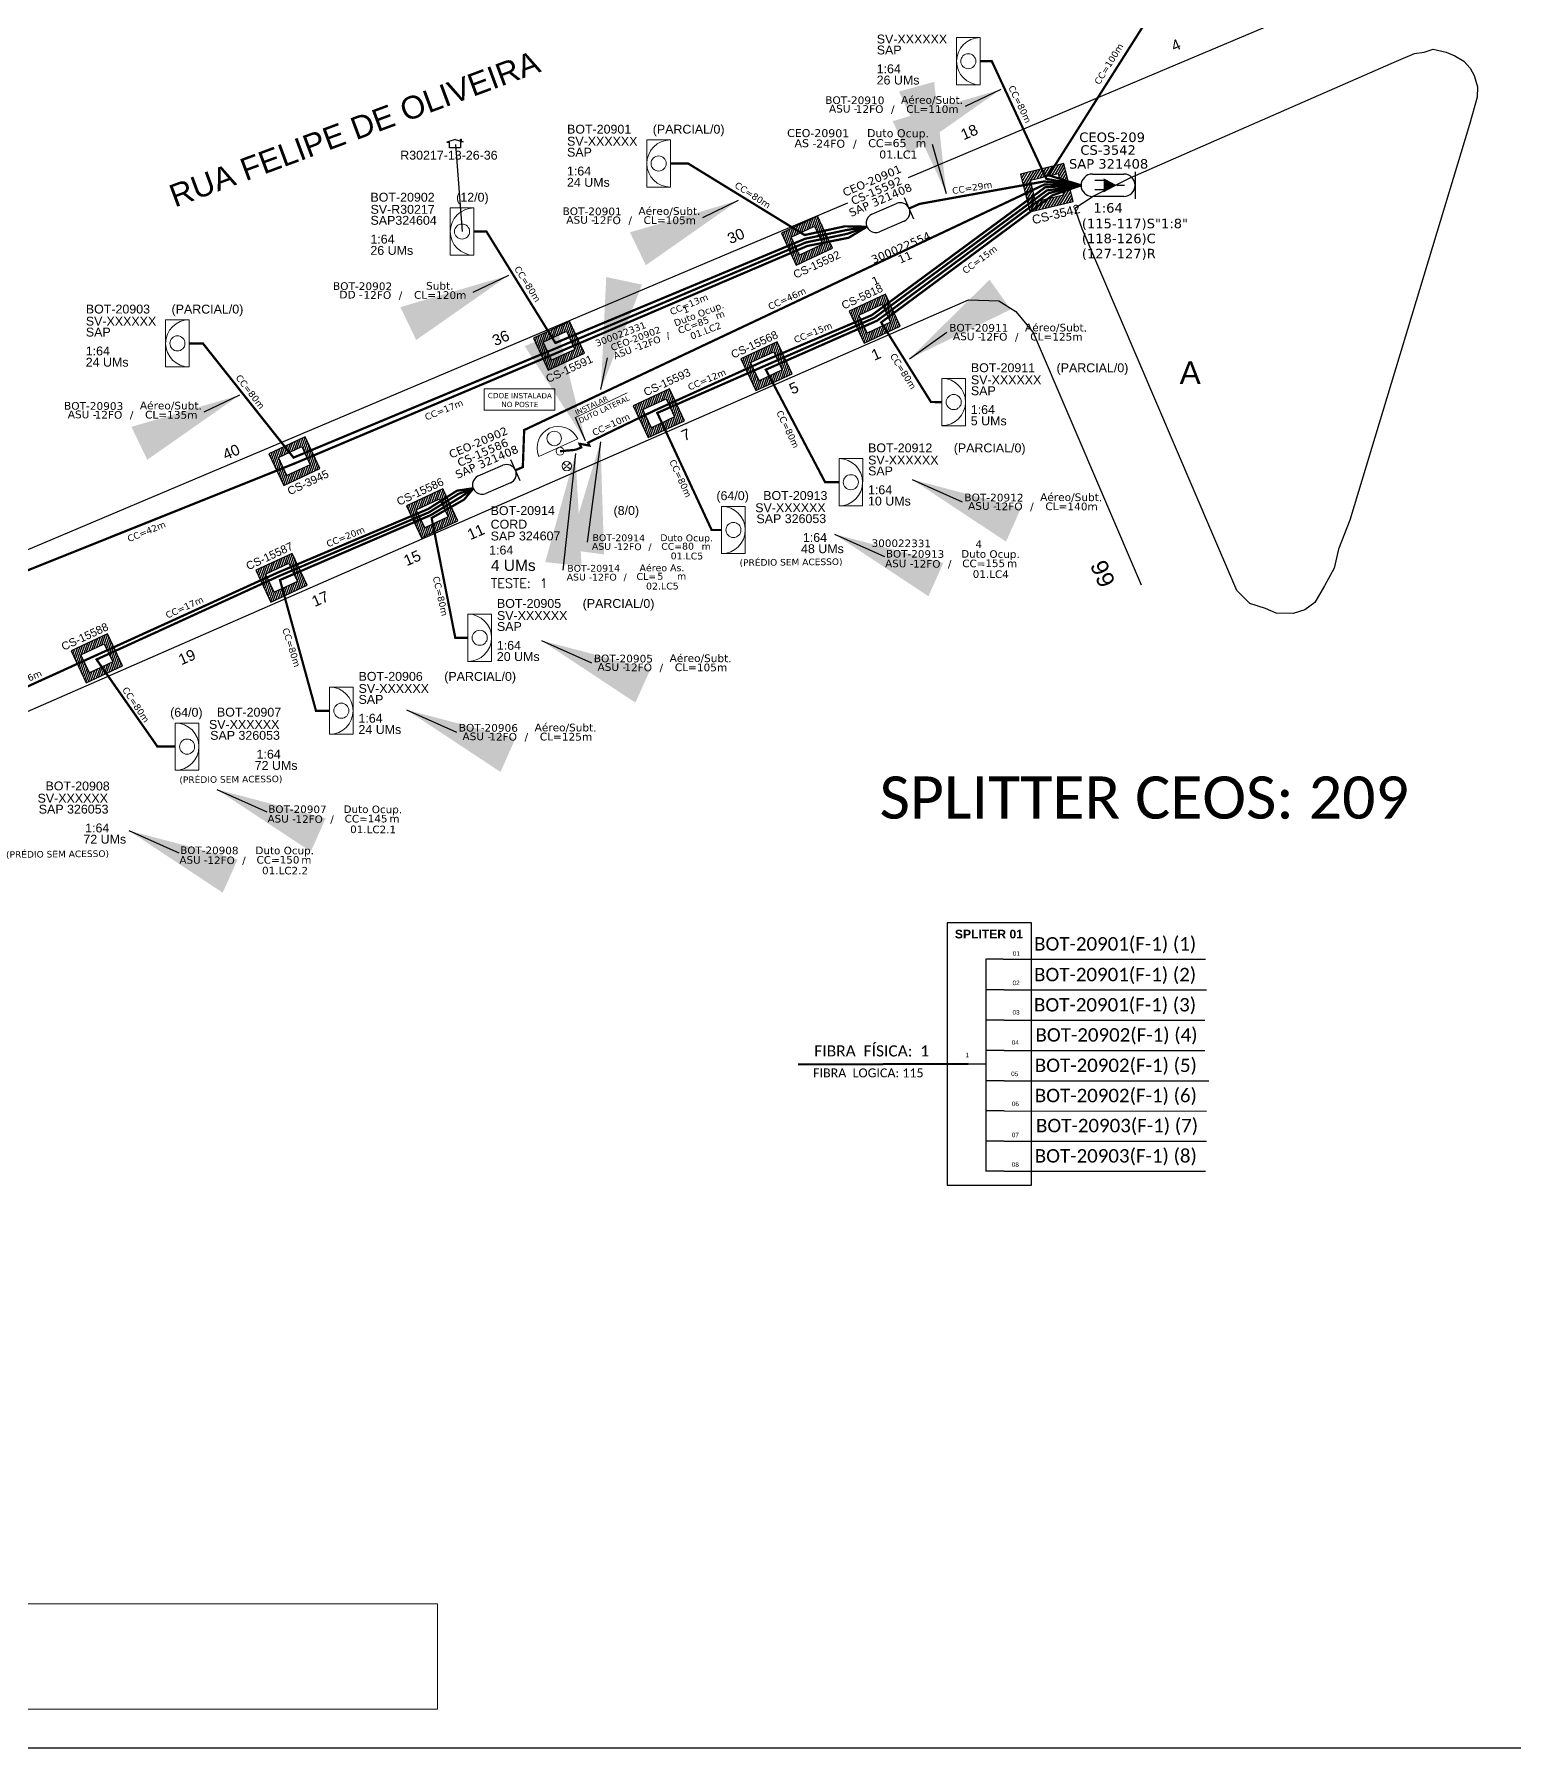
# Model space of a CAD drawing. Header units: inches. Extents: x 12897 to 14660, y 8241 to 8835.
# Drawn here: x 13090.7 to 13423.8, y 8241 to 8626.5 of the extents above; entities that cross this region are included whole.
import ezdxf
from ezdxf.enums import TextEntityAlignment as Align

# ---------------------------------------------------------------- set-up
doc = ezdxf.new("R2010")
doc.units = ezdxf.units.IN
doc.header["$MEASUREMENT"] = 0
doc.linetypes.add('PHANTOM2', pattern=[1.25, 0.625, -0.125, 0.125, -0.125, 0.125, -0.125])
for name, color, linetype in [('10.1-Caixas Subterrâneas', 5, 'Continuous'), ('20.4-CEOS', 1, 'Continuous'), ('20.5-CEO', 1, 'Continuous'), ('CAP a instalar', 1, 'FENCELINE1'), ('label_cabos', 7, 'Continuous'), ('MUB', 252, 'Continuous'), ('Segmento de Logradouro Texto', 12, 'Continuous'), ('Subida Lateral', 5, 'Continuous'), ('surveys', 7, 'Continuous'), ('surveys legendas', 7, 'Continuous'), ('texto', 255, 'Continuous'), ('UNIFILAR', 7, 'Continuous')]:
    doc.layers.add(name, color=color, linetype=linetype)
for name, color, linetype, lineweight in [('10.4-Postes', 1, 'Continuous', 0), ("20.0-LEGENDA DOS CDO'S", 1, 'Continuous', 0), ('20.1-CDO_INTERIOR', 1, 'Continuous', 0), ('20.2-CDO_POSTE', 1, 'Continuous', 5)]:
    doc.layers.add(name, color=color, linetype=linetype, lineweight=lineweight)
doc.layers.add('Comprimeto de lance', color=7, linetype='Continuous', true_color=0xf7f7f7)
doc.layers.add('DROP DE CLIENTE', color=140, linetype='Continuous', plot=False)
doc.styles.add('ARIAL', font='arial.ttf')
doc.styles.add('ROMANS', font='simplex')
doc.styles.add('siredit', font='verdana.ttf')
doc.linetypes.add('FENCELINE1', pattern='A,0.25,-0.1,[133,ltypeshp.shx,S=0.1,R=0,X=-0.1,Y=0],-0.1,1', length=1.45)
doc.dimstyles.new('CC', dxfattribs={"dimtxt": 1, "dimasz": 2, "dimexe": 0.18, "dimexo": 0.0625, "dimgap": 0.09, "dimtad": 0, "dimdec": 0, "dimrnd": 1, "dimzin": 0, "dimdsep": 46, "dimtxsty": 'siredit', "dimblk": 'NONE', "dimcen": 0, "dimse1": 1, "dimse2": 1, "dimsd1": 1, "dimsd2": 1, "dimclrt": 7, "dimadec": 0, "dimazin": 0, "dimtfac": 1, "dimtdec": 0, "dimtofl": 0, "dimtmove": 0, "dimatfit": 3, "dimfxl": 0, "dimtolj": 1, "dimtzin": 0, "dimarcsym": 0})

# ---------------------------------------------------------------- blocks, each defined once
blk = doc.blocks.new('Teste  FTTH')
at = {"color": 0, "lineweight": 0, "style": 'ROMANS'}
for tag, p in [('TESTE', (-2.302, -0.29)), ('QTDE', (0.212, -0.29))]:
    blk.add_attdef(tag, p, '', height=0.48, dxfattribs=at)
for tag, p, flags in [('FID', (-2.227, -1.253), 1), ('FATOR', (-2.227, -2.028), 3), ('ID_ATIVIDADE', (-2.227, -2.716), 3)]:
    blk.add_attdef(tag, p, '', height=0.48, dxfattribs=dict(at, flags=flags))
blk = doc.blocks.new('_None')
blk = doc.blocks.new('*X8')
at = {"color": 0, "linetype": 'Continuous'}
for p, q in [((-1.25, 0.34099), (-0.49099, 1.1)), ((-1.25, 0.517767), (-0.667767, 1.1)), ((-1.25, 0.694544), (-0.844544, 1.1)), ((-1.25, 0.87132), (-1.02132, 1.1)), ((-1.25, 1.048097), (-1.198097, 1.1)), ((-0.789214, 0.625), (-0.314214, 1.1)), ((-0.612437, 0.625), (-0.137437, 1.1)), ((-0.43566, 0.625), (0.03934, 1.1)), ((-0.258883, 0.625), (0.216117, 1.1)), ((-0.082107, 0.625), (0.392893, 1.1)), ((0.09467, 0.625), (0.56967, 1.1)), ((0.271447, 0.625), (0.746447, 1.1)), ((0.448223, 0.625), (0.923223, 1.1)), ((0.625, 0.625), (1.1, 1.1)), ((0.801777, 0.625), (1.25, 1.073223)), ((-1.25, 0.164214), (-0.8035, 0.610714)), ((-1.25, -0.012563), (-0.8035, 0.433937)), ((-1.25, -0.18934), (-0.8035, 0.25716)), ((-1.25, -0.366117), (-0.8035, 0.080383)), ((0.8035, 0.449947), (1.25, 0.896447)), ((0.8035, 0.27317), (1.25, 0.71967)), ((0.8035, 0.096393), (1.25, 0.542893)), ((0.8035, -0.080383), (1.25, 0.366117)), ((0.8035, -0.25716), (1.25, 0.18934)), ((0.8035, -0.433937), (1.25, 0.012563)), ((-1.25, -0.542893), (-0.8035, -0.096393)), ((-1.25, -0.71967), (-0.8035, -0.27317)), ((-1.25, -0.896447), (-0.8035, -0.449947)), ((-1.25, -1.073223), (-0.801777, -0.625)), ((-1.1, -1.1), (-0.625, -0.625)), ((-0.923223, -1.1), (-0.448223, -0.625)), ((-0.746447, -1.1), (-0.271447, -0.625)), ((-0.56967, -1.1), (-0.09467, -0.625)), ((-0.392893, -1.1), (0.082107, -0.625)), ((-0.216117, -1.1), (0.258883, -0.625)), ((-0.03934, -1.1), (0.43566, -0.625)), ((0.137437, -1.1), (0.612437, -0.625)), ((0.314214, -1.1), (0.789214, -0.625)), ((0.49099, -1.1), (1.25, -0.34099)), ((0.667767, -1.1), (1.25, -0.517767)), ((0.8035, -0.610714), (1.25, -0.164214)), ((0.844544, -1.1), (1.25, -0.694544)), ((1.02132, -1.1), (1.25, -0.87132)), ((1.198097, -1.1), (1.25, -1.048097))]:
    blk.add_line(p, q, dxfattribs=at)
blk = doc.blocks.new('SURVEY_SURVEY')
for p, q in [((0, 0.0000127), (-0.0000126, 0.000009)), ((-0.0000126, 0.000009), (-0.0000086, 0.000009)), ((-0.0000086, 0), (-0.0000086, 0.000009)), ((0.0000086, 0), (-0.0000086, 0)), ((0, 0.0000127), (0.0000126, 0.000009)), ((0.0000084, 0.0000132), (0.0000098, 0.0000132)), ((0.0000084, 0.0000103), (0.0000084, 0.0000132)), ((0.0000126, 0.000009), (0.0000086, 0.000009)), ((0.0000086, 0.000009), (0.0000086, 0)), ((0.0000098, 0.0000132), (0.0000098, 0.0000099))]:
    blk.add_line(p, q)
blk = doc.blocks.new('A$C56C00154')
at = {"layer": 'surveys', "color": 0, "xscale": 720000, "yscale": 720000.0000000001, "zscale": 720000, "rotation": 28.95057604371629}
blk.add_blockref('SURVEY_SURVEY', (11.1, 3, -1.2), dxfattribs=at)

msp = doc.modelspace()

# ---------------------------------------------------------------- linework, layer by layer
at = {"color": 0, "lineweight": 0}
for p, q in [((12903.21, 8273.4), (13181.46, 8273.4)), ((13181.46, 8273.4), (13181.46, 8249.7)), ((13181.46, 8249.7), (12903.21, 8249.7))]:
    msp.add_line(p, q, dxfattribs=at)
msp.add_lwpolyline([(12896.65, 8241.02), (13735.22, 8241.02), (13735.22, 8835.02), (12896.65, 8835.02), (12896.65, 8241.02)])
at = {"color": 2, "lineweight": 0}
msp.add_lwpolyline([(13191.96, 8546.74), (13207.86, 8546.74), (13207.86, 8541.93), (13191.96, 8541.93)], close=True, dxfattribs=at)
at = {"color": 7}
msp.add_lwpolyline([(13296.06, 8367.6), (13315.07, 8367.6), (13315.07, 8426.62), (13296.06, 8426.62)], close=True, dxfattribs=at)
at = {"layer": '10.1-Caixas Subterrâneas', "color": 30, "linetype": 'Continuous'}
for p, q in [((13322.33, 8597.45), (13312.62, 8595.08)), ((13324.42, 8588.91), (13322.33, 8597.45)), ((13312.62, 8595.08), (13314.71, 8586.54)), ((13314.81, 8593.66), (13321.05, 8595.19)), ((13314.81, 8593.66), (13314.81, 8593.66)), ((13315.99, 8588.81), (13314.81, 8593.66)), ((13321.05, 8595.19), (13322.23, 8590.33)), ((13322.23, 8590.33), (13315.99, 8588.81)), ((13266.96, 8585.58), (13258.81, 8581.77)), ((13270.31, 8578.41), (13266.96, 8585.58)), ((13314.71, 8586.54), (13324.42, 8588.91)), ((13258.81, 8581.77), (13262.16, 8574.6)), ((13260.99, 8580.9), (13266.23, 8583.35)), ((13266.23, 8583.35), (13268.13, 8579.28)), ((13260.99, 8580.9), (13260.99, 8580.9)), ((13262.89, 8576.83), (13260.99, 8580.9)), ((13262.16, 8574.6), (13270.31, 8578.41)), ((13268.13, 8579.28), (13262.89, 8576.83)), ((13282.19, 8568.01), (13274.04, 8564.2)), ((13285.54, 8560.84), (13282.19, 8568.01)), ((13274.04, 8564.2), (13277.39, 8557.03)), ((13276.22, 8563.33), (13281.46, 8565.78)), ((13276.22, 8563.33), (13276.22, 8563.33)), ((13278.12, 8559.26), (13276.22, 8563.33)), ((13281.46, 8565.78), (13283.36, 8561.71)), ((13211.17, 8561.92), (13203.02, 8558.11)), ((13205.2, 8557.25), (13210.44, 8559.69)), ((13210.44, 8559.69), (13212.34, 8555.62)), ((13214.52, 8554.75), (13211.17, 8561.92)), ((13277.39, 8557.03), (13285.54, 8560.84)), ((13283.36, 8561.71), (13278.12, 8559.26)), ((13203.02, 8558.11), (13206.37, 8550.94)), ((13205.2, 8557.25), (13205.2, 8557.25)), ((13207.11, 8553.17), (13205.2, 8557.25)), ((13206.37, 8550.94), (13214.52, 8554.75)), ((13212.34, 8555.62), (13207.11, 8553.17)), ((13257.84, 8557.32), (13249.69, 8553.51)), ((13251.87, 8552.65), (13257.1, 8555.09)), ((13257.1, 8555.09), (13259.01, 8551.02)), ((13261.19, 8550.15), (13257.84, 8557.32)), ((13249.69, 8553.51), (13253.04, 8546.34)), ((13251.87, 8552.65), (13251.87, 8552.65)), ((13253.77, 8548.57), (13251.87, 8552.65)), ((13259.01, 8551.02), (13253.77, 8548.57)), ((13233.62, 8546.74), (13225.47, 8542.94)), ((13236.97, 8539.57), (13233.62, 8546.74)), ((13253.04, 8546.34), (13261.19, 8550.15)), ((13225.47, 8542.94), (13228.82, 8535.77)), ((13227.65, 8542.07), (13232.89, 8544.52)), ((13232.89, 8544.52), (13234.79, 8540.44)), ((13227.65, 8542.07), (13227.65, 8542.07)), ((13229.55, 8538), (13227.65, 8542.07)), ((13228.82, 8535.77), (13236.97, 8539.57)), ((13234.79, 8540.44), (13229.55, 8538)), ((13151.64, 8535.97), (13143.49, 8532.16)), ((13154.99, 8528.8), (13151.64, 8535.97)), ((13143.49, 8532.16), (13146.84, 8524.99)), ((13145.67, 8531.29), (13150.91, 8533.74)), ((13145.67, 8531.29), (13145.67, 8531.29)), ((13147.58, 8527.22), (13145.67, 8531.29)), ((13150.91, 8533.74), (13152.81, 8529.67)), ((13146.84, 8524.99), (13154.99, 8528.8)), ((13152.81, 8529.67), (13147.58, 8527.22)), ((13182.63, 8524.24), (13174.49, 8520.43)), ((13185.98, 8517.07), (13182.63, 8524.24)), ((13174.49, 8520.43), (13177.84, 8513.26)), ((13176.66, 8519.56), (13181.9, 8522.01)), ((13181.9, 8522.01), (13183.81, 8517.94)), ((13176.66, 8519.56), (13176.66, 8519.56)), ((13178.57, 8515.49), (13176.66, 8519.56)), ((13177.84, 8513.26), (13185.98, 8517.07)), ((13183.81, 8517.94), (13178.57, 8515.49)), ((13148.74, 8509.73), (13140.59, 8505.92)), ((13152.09, 8502.56), (13148.74, 8509.73)), ((13140.59, 8505.92), (13143.94, 8498.75)), ((13142.77, 8505.05), (13148.01, 8507.5)), ((13142.77, 8505.05), (13142.77, 8505.05)), ((13144.67, 8500.98), (13142.77, 8505.05)), ((13148.01, 8507.5), (13149.91, 8503.42)), ((13143.94, 8498.75), (13152.09, 8502.56)), ((13149.91, 8503.42), (13144.67, 8500.98)), ((13107.2, 8491.61), (13099.06, 8487.8)), ((13101.23, 8486.93), (13106.47, 8489.38)), ((13106.47, 8489.38), (13108.38, 8485.31)), ((13110.55, 8484.44), (13107.2, 8491.61)), ((13099.06, 8487.8), (13102.41, 8480.63)), ((13101.23, 8486.93), (13101.23, 8486.93)), ((13103.14, 8482.86), (13101.23, 8486.93)), ((13108.38, 8485.31), (13103.14, 8482.86)), ((13102.41, 8480.63), (13110.55, 8484.44))]:
    msp.add_line(p, q, dxfattribs=at)
at = {"layer": '10.4-Postes', "color": 1, "linetype": 'PHANTOM2'}
for points in [[(13209.69, 8530.02), (13211.33, 8528.68)], [(13211.29, 8530.07), (13209.73, 8528.63)]]:
    msp.add_lwpolyline(points, dxfattribs=at)
at = {"layer": '10.4-Postes', "color": 1}
msp.add_circle((13210.51, 8529.35), 1.06, dxfattribs=at)
at = {"layer": '20.1-CDO_INTERIOR', "color": 0, "lineweight": 18}
for points in [[(13298.2, 8615.13), (13298.19, 8625.76), (13303.5, 8625.76), (13303.51, 8615.14)], [(13228.53, 8592.13), (13228.52, 8602.75), (13233.83, 8602.76), (13233.84, 8592.13)], [(13120.28, 8551.66), (13120.27, 8562.28), (13125.58, 8562.28), (13125.59, 8551.66)], [(13300.22, 8538.46), (13300.23, 8549.09), (13294.91, 8549.09), (13294.91, 8538.46)], [(13277.08, 8520.42), (13277.09, 8531.04), (13271.78, 8531.05), (13271.77, 8520.42)], [(13250.67, 8509.68), (13250.66, 8520.3), (13245.35, 8520.3), (13245.35, 8509.67)], [(13193.6, 8485.42), (13193.6, 8496.05), (13188.29, 8496.05), (13188.29, 8485.43)], [(13162.46, 8469.02), (13162.47, 8479.64), (13157.16, 8479.65), (13157.15, 8469.02)], [(13127.77, 8460.94), (13127.77, 8471.56), (13122.46, 8471.56), (13122.45, 8460.94)]]:
    msp.add_lwpolyline(points, close=True, dxfattribs=at)
at = {"layer": '20.1-CDO_INTERIOR', "color": 1, "lineweight": 18}
msp.add_lwpolyline([(13184.31, 8576.82), (13184.31, 8587.44), (13189.62, 8587.44), (13189.62, 8576.82)], close=True, dxfattribs=at)
at = {"layer": '20.1-CDO_INTERIOR', "color": 0, "lineweight": 18}
for centre in [(13300.85, 8620.45), (13231.18, 8597.44), (13122.93, 8556.97), (13297.57, 8543.77), (13274.43, 8525.73), (13248.01, 8514.99), (13190.94, 8490.74), (13159.81, 8474.33), (13125.11, 8466.25)]:
    msp.add_circle(centre, 1.7, dxfattribs=at)
at = {"layer": '20.1-CDO_INTERIOR', "color": 1, "lineweight": 18}
msp.add_circle((13186.96, 8582.13), 1.7, dxfattribs=at)
at = {"layer": '20.1-CDO_INTERIOR', "color": 0, "lineweight": 18}
for centre, start, end in [((13303.51, 8620.45), 90.0276, 270.0276), ((13233.84, 8597.44), 90.0276, 270.0276), ((13125.59, 8556.97), 90.0276, 270.0276), ((13294.91, 8543.78), 269.9724, 89.9724), ((13271.77, 8525.73), 269.9724, 89.9724), ((13245.35, 8514.99), 270.0276, 90.0276), ((13188.29, 8490.74), 269.9724, 89.9724), ((13157.15, 8474.33), 269.9724, 89.9724), ((13122.46, 8466.25), 269.9724, 89.9724)]:
    msp.add_arc(centre, 5.31, start, end, dxfattribs=at)
at = {"layer": '20.1-CDO_INTERIOR', "color": 1, "lineweight": 18}
msp.add_arc((13189.62, 8582.13), 5.31, 90.0276, 270.0276, dxfattribs=at)
at = {"layer": '20.2-CDO_POSTE', "color": 0}
msp.add_line((13204.27, 8531.56), (13212.99, 8535.47), dxfattribs=at)
for centre, radius in [((13207.7, 8535.59), 1.65), ((13208.99, 8532.71), 0.885)]:
    msp.add_circle(centre, radius, dxfattribs=at)
msp.add_arc((13208.63, 8533.51), 4.78, 24.1869, 204.1869, dxfattribs=at)
at = {"layer": '20.4-CEOS', "color": 0}
for p, q in [((13328.75, 8595.07), (13335.85, 8595.07)), ((13335.85, 8590.01), (13328.75, 8590.01))]:
    msp.add_line(p, q, dxfattribs=at)
for points in [[(13331.46, 8593.64), (13329.3, 8593.64)], [(13338.39, 8595.59), (13338.39, 8589.48)], [(13331.46, 8591.53), (13329.3, 8591.53)], [(13334.26, 8592.54), (13335.97, 8592.54)]]:
    msp.add_lwpolyline(points, dxfattribs=at)
msp.add_lwpolyline([(13334.26, 8592.54, 0, 3.13, 0), (13331.33, 8592.54, 3.13, 3.13, 0)], format="xyseb", dxfattribs=at)
for centre, start, end in [((13328.75, 8592.54), 90, 270), ((13335.85, 8592.54), 270, 90)]:
    msp.add_arc(centre, 2.53, start, end, dxfattribs=at)
at = {"layer": '20.5-CEO', "color": 5}
for p, q in [((13279.16, 8586.05), (13284.7, 8588.45)), ((13286.41, 8584.5), (13280.87, 8582.1))]:
    msp.add_line(p, q, dxfattribs=at)
at = {"layer": '20.5-CEO', "color": 0}
for p, q in [((13190.61, 8527.14), (13196.15, 8529.54)), ((13197.86, 8525.59), (13192.32, 8523.19))]:
    msp.add_line(p, q, dxfattribs=at)
at = {"layer": '20.5-CEO', "color": 5}
msp.add_lwpolyline([(13288.57, 8584.95), (13286.5, 8589.72)], dxfattribs=at)
at = {"layer": '20.5-CEO', "color": 0}
msp.add_lwpolyline([(13200.01, 8526.04), (13197.95, 8530.81)], dxfattribs=at)
at = {"layer": '20.5-CEO', "color": 5}
for centre, start, end in [((13280.01, 8584.08), 113.3994, 293.3994), ((13285.56, 8586.48), 293.3994, 113.3994)]:
    msp.add_arc(centre, 2.15, start, end, dxfattribs=at)
at = {"layer": '20.5-CEO', "color": 0}
for centre, start, end in [((13197.01, 8527.57), 293.3994, 113.3994), ((13191.46, 8525.17), 113.3994, 293.3994)]:
    msp.add_arc(centre, 2.15, start, end, dxfattribs=at)
at = {"layer": 'CAP a instalar', "color": 0, "linetype": 'FENCELINE1', "ltscale": 5, "const_width": 0.508}
for points in [[(13326.22, 8592.54), (13318.92, 8594.79), (13344.6, 8635.32), (13347.28, 8635.32)], [(13326.22, 8592.54), (13318.42, 8593.98), (13306.14, 8620.45), (13303.51, 8620.45)], [(13278.04, 8583.22), (13273.08, 8583.31), (13264.02, 8581.35), (13237.82, 8597.44), (13233.84, 8597.44)], [(13326.22, 8592.54), (13317.96, 8592.71), (13200.94, 8537.48), (13200.63, 8529.14), (13198.98, 8528.42)], [(13287.53, 8587.33), (13289.91, 8588.36), (13317.9, 8593.4), (13326.22, 8592.54)], [(13326.22, 8592.54), (13318.15, 8592.1), (13279.15, 8563.33), (13254.44, 8552.82), (13230.38, 8541.93), (13216.52, 8535.23)], [(13326.22, 8592.43), (13318.53, 8591.39), (13279.72, 8562.73), (13230.88, 8541.33), (13243.11, 8514.99), (13245.35, 8514.99)], [(13326.22, 8592.54), (13319.01, 8590.8), (13280.33, 8562.08), (13255.3, 8551.06), (13268.64, 8525.74), (13271.77, 8525.73)], [(13326.22, 8592.54), (13319.79, 8590.29), (13281.25, 8561.69), (13292.45, 8543.78), (13294.91, 8543.77)], [(13053.69, 8528.94), (13057.35, 8528.94), (13079.51, 8502.01), (13149.55, 8530.06), (13208.77, 8555.04), (13264.63, 8578.89), (13273.95, 8580.74), (13278.04, 8583.22)], [(13278.04, 8583.22), (13273.61, 8581.62), (13264.33, 8579.69), (13208.41, 8556.01), (13149.05, 8531.27), (13128.66, 8556.97), (13125.59, 8556.97)], [(13212.47, 8533.02), (13208.99, 8532.71)], [(13189.44, 8524.36), (13185.84, 8523.83), (13179.33, 8519.71), (13145.31, 8505.32), (13104.16, 8486.58), (13074.04, 8472.86), (13080.29, 8449.65), (13083.9, 8449.65)], [(13189.48, 8524.31), (13186.2, 8523.14), (13179.59, 8519), (13145.52, 8504.51), (13104.74, 8485.85), (13118.45, 8466.25), (13122.46, 8466.25)], [(13189.48, 8524.31), (13186.8, 8522.48), (13179.93, 8518.34), (13146.01, 8503.74), (13154.1, 8474.33), (13157.15, 8474.33)], [(13189.48, 8524.31), (13187.45, 8521.85), (13180.12, 8517.68), (13185.44, 8490.74), (13188.29, 8490.74)]]:
    msp.add_lwpolyline(points, dxfattribs=at)
at = {"layer": 'CAP a instalar', "color": 1, "linetype": 'ByBlock', "ltscale": 5, "const_width": 0.508}
msp.add_lwpolyline([(13278.04, 8583.22), (13273.38, 8582.46), (13264.15, 8580.51), (13207.97, 8557.07), (13192.45, 8582.13), (13189.62, 8582.13)], dxfattribs=at)
at = {"layer": 'CAP a instalar', "color": 2, "lineweight": 0}
msp.add_lwpolyline([(13212.46, 8540.31), (13224.13, 8545.85)], dxfattribs=at)
at = {"layer": 'DROP DE CLIENTE', "color": 4}
msp.add_lwpolyline([(13185.51, 8601.7), (13186.96, 8582.13)], dxfattribs=at)
at = {"layer": 'MUB'}
for points in [[(13287.41, 8594.33), (13391.15, 8638.18)], [(13363.44, 8605.71), (13397.19, 8620.47), (13401.26, 8622.2), (13403.37, 8622.5), (13405.41, 8623.14), (13408.33, 8622.5), (13410.29, 8621.67), (13412.3, 8620.44), (13413.76, 8618.89), (13414.62, 8617.21), (13415.38, 8614.67), (13415.33, 8612.4), (13413.6, 8606.19), (13386.65, 8517.21), (13384.15, 8510.67), (13383.14, 8506.42)], [(13355.83, 8514.01), (13326.43, 8582.72), (13324.8, 8587.36), (13328.9, 8590.08), (13337.27, 8594.23), (13363.44, 8605.71)], [(13052.51, 8410.4), (13021.31, 8481.86), (13273.78, 8588.57)], [(13078.69, 8420.86), (13061.61, 8459.34), (13063.22, 8462.22), (13066.32, 8464.18), (13300.89, 8566.78), (13307.68, 8566.57), (13311.55, 8564.12), (13315.47, 8559.45), (13339.74, 8502.63)], [(13383.14, 8506.42), (13380.95, 8502.4), (13378.78, 8498.68), (13376.52, 8497), (13373.92, 8496.21), (13370.13, 8496.26), (13367.69, 8497.33), (13364.2, 8498.43), (13361.25, 8501.35), (13355.83, 8514.01)]]:
    msp.add_lwpolyline(points, dxfattribs=at)
at = {"layer": 'Subida Lateral', "color": 0, "const_width": 0.5}
msp.add_lwpolyline([(13212.47, 8533.02), (13213.79, 8533.56), (13213.39, 8534.39), (13215.62, 8533.98), (13215.3, 8534.63), (13216.52, 8535.23)], dxfattribs=at)
at = {"layer": 'UNIFILAR', "color": 7, "linetype": 'Continuous'}
for p, q in [((13304.82, 8418.43), (13304.82, 8370.66)), ((13308.69, 8418.43), (13304.82, 8418.43)), ((13308.89, 8411.52), (13305.02, 8411.52)), ((13308.89, 8404.71), (13305.02, 8404.71)), ((13308.89, 8397.87), (13305.02, 8397.87)), ((13300.81, 8394.86), (13304.81, 8394.86)), ((13308.89, 8391.09), (13305.02, 8391.09)), ((13308.89, 8384.31), (13305.02, 8384.31)), ((13308.89, 8377.5), (13305.02, 8377.5)), ((13308.89, 8370.7), (13305.02, 8370.7))]:
    msp.add_line(p, q, dxfattribs=at)
at = {"layer": 'UNIFILAR', "color": 10, "linetype": 'Continuous'}
for p, q in [((13308.69, 8418.43), (13354.2, 8418.42)), ((13308.89, 8411.52), (13354.4, 8411.51)), ((13308.89, 8404.72), (13354.06, 8404.72)), ((13308.89, 8397.88), (13354.06, 8397.87)), ((13308.89, 8391.09), (13354.92, 8391.08)), ((13308.89, 8384.28), (13354.4, 8384.27)), ((13308.89, 8377.51), (13354.4, 8377.51)), ((13308.89, 8370.73), (13354.2, 8370.72))]:
    msp.add_line(p, q, dxfattribs=at)
at = {"layer": 'UNIFILAR', "color": 1, "linetype": 'Continuous', "lineweight": 60}
msp.add_line((13300.81, 8394.86), (13262.55, 8394.74), dxfattribs=at)

# ---------------------------------------------------------------- block references
at = {"color": 2, "xscale": 0.1999999999998405, "yscale": 0.2000000000007276, "zscale": 0.2, "rotation": 331.7349364880797}
msp.add_blockref('A$C56C00154', (13183.16, 8601.51, 0.24), dxfattribs=at)
at = {"layer": '10.1-Caixas Subterrâneas', "color": 30, "linetype": 'Continuous'}
for p, xscale, yscale, zscale, rotation in [((13318.52, 8592), 3.997344428889766, 3.997344428889846, 7.99468885777896, 193.747241618427), ((13264.56, 8580.09), 3.597609986000823, 3.597609986000862, 7.195219972001062, 205.0462007797119), ((13279.79, 8562.52), 3.597609986000823, 3.597609986000862, 7.195219972001062, 205.0462007797119), ((13208.77, 8556.43), 3.597609986000823, 3.597609986000862, 7.195219972001062, 205.0462007797119), ((13255.44, 8551.83), 3.597609986000823, 3.597609986000862, 7.195219972001062, 205.0462007797119), ((13231.22, 8541.26), 3.597609986000823, 3.597609986000862, 7.195219972001062, 205.0462007797119), ((13149.24, 8530.48), 3.597609986000823, 3.597609986000862, 7.195219972001062, 205.0462007797119), ((13180.24, 8518.75), 3.597609986000823, 3.597609986000862, 7.195219972001062, 205.0462007797119), ((13146.34, 8504.24), 3.597609986000823, 3.597609986000862, 7.195219972001062, 205.0462007797119), ((13104.8, 8486.12), 3.597609986000823, 3.597609986000862, 7.195219972001062, 205.0462007797119)]:
    msp.add_blockref('*X8', p, dxfattribs=dict(at, xscale=xscale, yscale=yscale, zscale=zscale, rotation=rotation))
at = {"layer": "20.0-LEGENDA DOS CDO'S", "color": 0, "lineweight": 0, "xscale": 4.376249999999997, "yscale": 4.376250000000255, "zscale": 4.37625, "rotation": 3.126798231105358e-05}
msp.add_blockref('Teste  FTTH', (13203.53, 8503.21), dxfattribs=at).add_auto_attribs({'TESTE': 'TESTE:', 'QTDE': '1'})

# ---------------------------------------------------------------- texts
at = {"color": 0, "lineweight": 0, "style": 'siredit'}
for s, insert, char_height, width, attachment_point, rotation in [('\\C2;CDOE INSTALADA NO POSTE', (13199.97, 8544.21), 1.1854, 14.872, 5, 359.7379), ('\\C2;INSTALAR DUTO LATERAL', (13212.21, 8541.83), 1.1854, 13.0057, 1, 25.1287), ('\\C1;\\A1;(PRÉDIO SEM ACESSO)', (13260.97, 8507.62), 1.4817, 28.7615, 5, 0.5611), ('\\C1;\\A1;(PRÉDIO SEM ACESSO)', (13134.96, 8458.76), 1.4817, 28.7615, 5, 0.5611), ('\\C1;\\A1;(PRÉDIO SEM ACESSO)', (13095.96, 8441.94), 1.4817, 28.7615, 5, 0.5611)]:
    msp.add_mtext(s, dxfattribs=dict(at, insert=insert, char_height=char_height, width=width, attachment_point=attachment_point, rotation=rotation))
at = {"layer": '10.1-Caixas Subterrâneas', "color": 30, "style": 'ARIAL'}
for s, height, rotation, p in [('CS-3542', 2, 13.7472, (13315.45, 8583.74)), ('CS-15592', 1.8, 25.0462, (13262, 8571.5)), ('CS-5818', 1.8, 25.0462, (13272.84, 8564.56)), ('CS-15568', 1.8, 25.0462, (13247.98, 8553.51)), ('CS-15591', 1.8, 25.0462, (13206.33, 8548.04)), ('CS-15593', 1.8, 25.0462, (13228.31, 8545.04)), ('CS-3945', 1.8, 25.0462, (13148.2, 8522.78)), ('CS-15586', 1.8, 25.0462, (13172.78, 8520.42)), ('CS-15587', 1.8, 25.0462, (13138.89, 8505.91)), ('CS-15588', 1.8, 25.0462, (13097.35, 8487.8))]:
    msp.add_text(s, height=height, rotation=rotation, dxfattribs=at).set_placement(p)
at = {"layer": "20.0-LEGENDA DOS CDO'S", "color": 0, "style": 'ARIAL'}
for s, height, rotation, p in [('SAP', 2, 359.9724, (13280.25, 8621.98)), ('SV-XXXXXX', 2, 359.9724, (13280.25, 8624.45)), ('26 UMs', 2, 359.9724, (13280.23, 8615.22)), ('1:64', 2, 359.9724, (13280.23, 8617.75)), ('BOT-20901', 2, 359.9724, (13210.58, 8604.17)), ('(PARCIAL/0)', 2, 359.9724, (13229.86, 8604.16)), ('SAP', 2, 359.9724, (13210.58, 8598.98)), ('SV-XXXXXX', 2, 359.9724, (13210.59, 8601.45)), ('1:64', 2, 359.9724, (13210.56, 8594.75)), ('24 UMs', 2, 359.9724, (13210.56, 8592.21)), ('SV-XXXXXX', 2, 359.9724, (13102.33, 8560.97)), ('BOT-20903', 2, 359.9724, (13102.33, 8563.7)), ('(PARCIAL/0)', 2, 359.9724, (13121.61, 8563.69)), ('SAP', 2, 359.9724, (13102.33, 8558.51)), ('1:64', 2, 359.9724, (13102.31, 8554.27)), ('24 UMs', 2, 359.9724, (13102.31, 8551.74)), ('BOT-20911', 2, 359.9724, (13301.43, 8550.5)), ('(PARCIAL/0)', 2, 359.9724, (13320.71, 8550.49)), ('SAP', 2, 359.9724, (13301.43, 8545.31)), ('SV-XXXXXX', 2, 359.9724, (13301.44, 8547.78)), ('1:64', 2, 359.9724, (13301.41, 8541.08)), ('5 UMs', 2, 359.9724, (13301.41, 8538.54)), ('SV-XXXXXX', 2, 359.9724, (13278.3, 8529.73)), ('BOT-20912', 2, 359.9724, (13278.3, 8532.46)), ('(PARCIAL/0)', 2, 359.9724, (13297.58, 8532.45)), ('SAP', 2, 359.9724, (13278.3, 8527.27)), ('BOT-20913', 2, 359.9372, (13254.71, 8521.75)), ('1:64', 2, 359.9724, (13278.28, 8523.04)), ('BOT-20914', 2, 0.118, (13193.39, 8518.34)), ('SV-XXXXXX', 2, 0.0828, (13252.92, 8518.99)), ('10 UMs', 2, 359.9724, (13278.28, 8520.5)), ('CORD', 2, 0.118, (13193.39, 8515.28)), ('SAP 326053', 2, 0.0828, (13253.19, 8516.52)), ('SAP 324607', 2, 0.118, (13193.4, 8512.63)), ('1:64', 2, 0.0828, (13263.64, 8512.3)), ('1:64', 2, 0.118, (13193.06, 8509.47)), ('4 UMs', 2.5, 0.118, (13193.44, 8505.77)), ('48 UMs', 2, 0.0828, (13263.22, 8509.77)), ('SV-XXXXXX', 2, 359.9724, (13194.82, 8494.74)), ('BOT-20905', 2, 359.9724, (13194.81, 8497.47)), ('(PARCIAL/0)', 2, 359.9724, (13214.09, 8497.46)), ('SAP', 2, 359.9724, (13194.81, 8492.27)), ('1:64', 2, 359.9724, (13194.79, 8488.04)), ('20 UMs', 2, 359.9724, (13194.79, 8485.51)), ('BOT-20906', 2, 359.9724, (13163.68, 8481.06)), ('(PARCIAL/0)', 2, 359.9724, (13182.96, 8481.05)), ('SAP', 2, 359.9724, (13163.67, 8475.87)), ('SV-XXXXXX', 2, 359.9724, (13163.68, 8478.33)), ('BOT-20907', 2, 359.882, (13131.82, 8473.01)), ('1:64', 2, 359.9724, (13163.66, 8471.64)), ('SV-XXXXXX', 2, 0.0276, (13130.03, 8470.24)), ('SAP 326053', 2, 0.0276, (13130.3, 8467.78)), ('24 UMs', 2, 359.9724, (13163.66, 8469.1)), ('72 UMs', 2, 0.0276, (13140.32, 8461.02)), ('1:64', 2, 0.0276, (13140.74, 8463.55)), ('BOT-20908', 2, 359.882, (13093.26, 8456.41)), ('SV-XXXXXX', 2, 0.0276, (13091.47, 8453.64)), ('SAP 326053', 2, 0.0276, (13091.74, 8451.18)), ('72 UMs', 2, 0.0276, (13101.77, 8444.42)), ('1:64', 2, 0.0276, (13102.18, 8446.95))]:
    msp.add_text(s, height=height, rotation=rotation, dxfattribs=at).set_placement(p)
at = {"layer": "20.0-LEGENDA DOS CDO'S", "color": 1, "style": 'ARIAL'}
for s, p in [('BOT-20902', (13166.36, 8588.86)), ('(12/0)', (13185.64, 8588.85)), ('SAP324604', (13166.36, 8583.66)), ('SV-R30217', (13166.37, 8586.13)), ('1:64', (13166.34, 8579.43)), ('26 UMs', (13166.34, 8576.9))]:
    msp.add_text(s, height=2, rotation=359.9724, dxfattribs=at).set_placement(p)
at = {"layer": "20.0-LEGENDA DOS CDO'S", "color": 0, "style": 'ARIAL'}
for rotation, p in [(0.0828, (13247.83, 8521.71)), (0.0276, (13124.94, 8472.97))]:
    msp.add_text('(64/0)', height=2, rotation=rotation, dxfattribs=at).set_placement(p, align=Align.CENTER)
msp.add_text('(8/0)', height=2, rotation=0.118, dxfattribs=at).set_placement((13226.79, 8518.38), align=Align.RIGHT)
at = {"layer": '20.4-CEOS', "color": 0, "style": 'siredit'}
for s, p in [('CEOS-209', (13333.2, 8604.42)), ('CS-3542', (13332.3, 8601.55)), ('SAP 321408', (13332.41, 8598.43)), ('1:64', (13332.3, 8588.53))]:
    msp.add_text(s, height=2.146, dxfattribs=at).set_placement(p, align=Align.TOP_CENTER)
at = {"layer": '20.4-CEOS', "color": 5, "style": 'siredit'}
msp.add_text('CEO-20901', height=1.817, rotation=23.3994, dxfattribs=at).set_placement((13278.81, 8594.42), align=Align.TOP_CENTER)
at = {"layer": '20.4-CEOS', "color": 0, "style": 'siredit'}
for s, height, p in [('(115-117)S"1:8"', 2.1456, (13326.38, 8582.87)), ('(118-126)C', 2.146, (13326.38, 8579.51)), ('(127-127)R', 2.146, (13326.38, 8576.11))]:
    msp.add_text(s, height=height, dxfattribs=at).set_placement(p)
at = {"layer": '20.4-CEOS', "color": 7, "style": 'siredit'}
msp.add_text('11', height=1.817, rotation=23.3994, dxfattribs=at).set_placement((13286.26, 8577.19), align=Align.TOP_CENTER)
at = {"layer": '20.4-CEOS', "color": 0, "style": 'siredit'}
msp.add_text('CEO-20902', height=1.817, rotation=23.3994, dxfattribs=at).set_placement((13190.26, 8535.51), align=Align.TOP_CENTER)
at = {"layer": '20.5-CEO', "color": 5, "style": 'siredit'}
for s, p in [('SAP 321408', (13280.71, 8590.08)), ('CS-15592', (13279.81, 8592.16))]:
    msp.add_text(s, height=1.825, rotation=23.3994, dxfattribs=at).set_placement(p, align=Align.TOP_CENTER)
at = {"layer": '20.5-CEO', "color": 7, "style": 'siredit'}
msp.add_text('300022554', height=1.817, rotation=23.3994, dxfattribs=at).set_placement((13285.32, 8579.36), align=Align.TOP_CENTER)
msp.add_text('1', height=1.82, rotation=23.3994, dxfattribs=at).set_placement((13279.62, 8569.94))
at = {"layer": '20.5-CEO', "color": 0, "style": 'siredit'}
for s, p in [('CS-15586', (13191.26, 8533.25)), ('SAP 321408', (13192.16, 8531.17))]:
    msp.add_text(s, height=1.825, rotation=23.3994, dxfattribs=at).set_placement(p, align=Align.TOP_CENTER)
at = {"layer": 'Comprimeto de lance', "ltscale": 0.5, "width": 17.7782, "attachment_point": 5, "style": 'siredit'}
for s, insert, char_height, rotation in [('\\A1;CC=100m', (13332.47, 8619.84), 1.4817, 58.2808), ('\\A1;CC=80m', (13312.45, 8610.79), 1.482, 295.8769), ('\\A1;CC=80m', (13252.34, 8590.32), 1.482, 327.0993), ('\\A1;CC=29m', (13301.71, 8592), 1.482, 9.4466), ('\\A1;CC=15m', (13303.43, 8575.81), 1.482, 36.5341), ('\\A1;CC=80m', (13201.68, 8570.33), 1.482, 302.2966), ('\\A1;CC=13m', (13238, 8565.74), 1.482, 23.0042), ('\\A1;CC=46m', (13260.06, 8567.04), 1.482, 24.7222), ('\\A1;CC=15m', (13265.92, 8559.38), 1.482, 22.2063), ('\\A1;CC=80m', (13286.2, 8550.71), 1.482, 302.1788), ('\\A1;CC=12m', (13242.04, 8548.83), 1.482, 23.4517), ('\\A1;CC=80m', (13139.3, 8546.08), 1.482, 307.714), ('\\A1;CC=17m', (13182.88, 8542.01), 1.482, 22.378), ('\\A1;CC=10m', (13220.48, 8538.7), 1.482, 25.2337), ('\\A1;CC=80m', (13260.25, 8537.66), 1.482, 295.7745), ('\\A1;CC=80m', (13236.09, 8526.59), 1.482, 294.5544), ('\\A1;CC=42m', (13115.97, 8514.65), 1.482, 22.378), ('\\A1;CC=20m', (13160.76, 8513.47), 1.482, 22.0943), ('\\A1;CC=80m', (13182.09, 8500.11), 1.482, 282.8515), ('\\A1;CC=17m', (13124.53, 8497.58), 1.482, 24.34), ('\\A1;CC=80m', (13148.57, 8488.56), 1.482, 287.6152), ('\\A1;CC=6m', (13088.73, 8481.28), 1.482, 24.34), ('\\A1;CC=80m', (13113.57, 8475.68), 1.482, 303.8331)]:
    msp.add_mtext(s, dxfattribs=dict(at, insert=insert, char_height=char_height, rotation=rotation))
at = {"layer": 'label_cabos', "color": 0, "style": 'siredit'}
for s, height, rotation, p in [('BOT-20910', 1.726, 359.69, (13275.32, 8611.68)), ('Aéreo/Subt.', 1.726, 359.69, (13292.69, 8611.75)), ('ASU -', 1.726, 359.69, (13272.73, 8609.77)), ('12FO', 1.726, 359.69, (13278.64, 8609.69)), ('/', 1.73, 359.69, (13283.86, 8609.69)), ('CL=110m', 1.726, 359.69, (13292.78, 8609.69)), ('CEO-20901', 1.8, 359.69, (13267.08, 8604.28)), ('Duto Ocup.', 1.8, 359.69, (13285.04, 8604.25)), ('AS - ', 1.8, 359.69, (13264.61, 8602)), ('24FO', 1.8, 359.69, (13269.88, 8601.91)), ('/', 1.8, 359.69, (13275.33, 8601.91)), ('CC=', 1.8, 359.69, (13281.08, 8602.01)), ('m', 1.8, 359.69, (13290.18, 8602.01)), ('01.LC1', 1.8, 359.69, (13285.11, 8599.46)), ('BOT-20901', 1.726, 359.69, (13216.23, 8586.68)), ('ASU -', 1.726, 359.69, (13213.65, 8584.76)), ('12FO', 1.726, 359.69, (13219.56, 8584.68)), ('/', 1.73, 359.69, (13224.78, 8584.68)), ('Aéreo/Subt.', 1.726, 359.69, (13233.61, 8586.75)), ('CL=105m', 1.726, 359.69, (13233.7, 8584.68)), ('BOT-20902', 1.726, 359.69, (13164.59, 8569.84)), ('Subt.', 1.726, 359.69, (13181.96, 8569.92)), ('DD -', 1.726, 359.69, (13162, 8567.93)), ('12FO', 1.726, 359.69, (13167.91, 8567.85)), ('/', 1.73, 359.69, (13173.13, 8567.85)), ('CL=120m', 1.726, 359.69, (13182.05, 8567.85)), ('Duto Ocup.', 1.53, 21.0195, (13240.24, 8563.59)), ('1', 1.53, 21.0195, (13237.3, 8564.59)), ('m', 1.53, 21.0195, (13245, 8563.41)), ('300022331', 1.53, 21.0195, (13222.63, 8559.06)), ('CEO-20902', 1.53, 21.0195, (13226.01, 8558.06)), ('12FO', 1.53, 21.0195, (13228.96, 8557.06)), ('/', 1.53, 21.0195, (13233.27, 8558.74)), ('CC=', 1.53, 21.0195, (13237.8, 8560.6)), ('01.LC2', 1.53, 21.0195, (13241.77, 8559.82)), ('BOT-20911', 1.726, 359.69, (13303.21, 8560.47)), ('ASU -', 1.726, 359.69, (13300.62, 8558.55)), ('12FO', 1.726, 359.69, (13306.53, 8558.47)), ('/', 1.73, 359.69, (13311.75, 8558.47)), ('Aéreo/Subt.', 1.726, 359.69, (13320.58, 8560.54)), ('CL=125m', 1.726, 359.69, (13320.67, 8558.47)), ('ASU - ', 1.53, 21.0195, (13224.05, 8555.22)), ('BOT-20903', 1.726, 359.69, (13104.09, 8542.9)), ('Aéreo/Subt.', 1.726, 359.69, (13121.46, 8542.98)), ('ASU -', 1.726, 359.69, (13101.5, 8540.99)), ('12FO', 1.726, 359.69, (13107.41, 8540.91)), ('/', 1.73, 359.69, (13112.63, 8540.91)), ('CL=135m', 1.726, 359.69, (13121.55, 8540.91)), ('BOT-20912', 1.726, 359.69, (13306.62, 8522.29)), ('ASU -', 1.726, 359.69, (13304.03, 8520.38)), ('12FO', 1.726, 359.69, (13309.94, 8520.3)), ('/', 1.73, 359.69, (13315.16, 8520.3)), ('Aéreo/Subt.', 1.726, 359.69, (13323.99, 8522.37)), ('CL=140m', 1.726, 359.69, (13324.08, 8520.3)), ('ASU - ', 1.53, 359.69, (13219.36, 8511.3)), ('BOT-20914', 1.53, 359.69, (13222.22, 8513.23)), ('12FO', 1.53, 359.69, (13224.6, 8511.22)), ('/', 1.53, 359.69, (13229.24, 8511.22)), ('Duto Ocup.', 1.53, 359.69, (13237.49, 8513.21)), ('CC=', 1.53, 359.69, (13234.12, 8511.3)), ('300022331', 1.7, 359.69, (13285.78, 8512)), ('4', 1.7, 359.69, (13303.2, 8511.8)), ('01.LC5', 1.53, 359.69, (13237.55, 8509.14)), ('m', 1.53, 359.69, (13241.86, 8511.3)), ('ASU - ', 1.7, 359.69, (13285.69, 8507.45)), ('BOT-20913', 1.7, 359.69, (13288.87, 8509.61)), ('12FO', 1.7, 359.69, (13291.51, 8507.37)), ('/', 1.7, 359.69, (13296.66, 8507.37)), ('Duto Ocup.', 1.7, 359.69, (13305.83, 8509.58)), ('CC=', 1.7, 359.69, (13302.09, 8507.46)), ('01.LC4', 1.7, 359.69, (13305.9, 8505.06)), ('m', 1.7, 359.69, (13310.69, 8507.46)), ('BOT-20905', 1.726, 359.69, (13223.26, 8486.07)), ('ASU -', 1.726, 359.69, (13220.67, 8484.16)), ('12FO', 1.726, 359.69, (13226.58, 8484.08)), ('/', 1.73, 359.69, (13231.8, 8484.08)), ('Aéreo/Subt.', 1.726, 359.69, (13240.63, 8486.14)), ('CL=105m', 1.726, 359.69, (13240.72, 8484.08)), ('BOT-20906', 1.726, 359.69, (13192.88, 8470.48)), ('Aéreo/Subt.', 1.726, 359.69, (13210.26, 8470.55)), ('ASU -', 1.726, 359.69, (13190.29, 8468.56)), ('12FO', 1.726, 359.69, (13196.2, 8468.48)), ('/', 1.73, 359.69, (13201.43, 8468.48)), ('CL=125m', 1.726, 359.69, (13210.35, 8468.48)), ('ASU - ', 1.7, 359.69, (13146.75, 8450.02)), ('BOT-20907', 1.7, 359.69, (13149.93, 8452.17)), ('12FO', 1.7, 359.69, (13152.57, 8449.94)), ('/', 1.7, 359.69, (13157.72, 8449.94)), ('Duto Ocup.', 1.7, 359.69, (13166.89, 8452.14)), ('CC=', 1.7, 359.69, (13163.15, 8450.03)), ('m', 1.7, 359.69, (13171.75, 8450.03)), ('01.LC2.1', 1.7, 359.69, (13166.96, 8447.62)), ('BOT-20908', 1.7, 359.69, (13130.11, 8442.91)), ('Duto Ocup.', 1.7, 359.69, (13147.07, 8442.88)), ('ASU - ', 1.7, 359.69, (13126.94, 8440.76)), ('12FO', 1.7, 359.69, (13132.76, 8440.68)), ('/', 1.7, 359.69, (13137.9, 8440.68)), ('CC=', 1.7, 359.69, (13143.34, 8440.77)), ('01.LC2.2', 1.7, 359.69, (13147.14, 8438.36)), ('m', 1.7, 359.69, (13151.93, 8440.77))]:
    msp.add_text(s, height=height, rotation=rotation, dxfattribs=at).set_placement(p, align=Align.MIDDLE_CENTER)
for s, height, rotation, p in [('65', 1.8, 359.69, (13283.81, 8601.15)), ('85', 1.53, 21.0195, (13240.23, 8560.76)), ('80', 1.53, 359.69, (13236.45, 8510.58)), ('155', 1.7, 359.69, (13304.68, 8506.66)), ('145', 1.7, 359.69, (13165.74, 8449.22)), ('150', 1.7, 359.69, (13145.92, 8439.96))]:
    msp.add_text(s, height=height, rotation=rotation, dxfattribs=at).set_placement(p)
at = {"layer": 'label_cabos', "style": 'siredit'}
for s, p in [('ASU - ', (13213.71, 8504.4)), ('BOT-20914', (13216.57, 8506.37)), ('12FO', (13218.98, 8504.37)), ('/', (13223.64, 8504.4)), ('CL=', (13228.41, 8504.53)), ('Aéreo As.', (13231.93, 8506.47)), ('m', (13236.35, 8504.59)), ('02.LC5', (13232.03, 8502.37))]:
    msp.add_text(s, height=1.54, rotation=0.1535, dxfattribs=at).set_placement(p, align=Align.MIDDLE_CENTER)
msp.add_text('5', height=1.54, rotation=0.1535, dxfattribs=at).set_placement((13230.91, 8503.81))
at = {"layer": 'Segmento de Logradouro Texto', "style": 'ARIAL'}
msp.add_text('RUA FELIPE DE OLIVEIRA', height=5.0904, rotation=20.3709, dxfattribs=at).set_placement((13122.35, 8587.52))
at = {"layer": 'surveys', "style": 'ARIAL'}
for s, height, rotation, p in [('4', 2.44, 23.457, (13347.54, 8624.08)), ('18', 2.443, 23.457, (13301.06, 8604.53)), ('30', 2.443, 23.457, (13248.56, 8581.14)), ('36', 2.443, 23.457, (13195.66, 8558.2)), ('1', 2.44, 23.457, (13280.08, 8554.53)), ('5', 2.44, 23.457, (13261.6, 8546.94)), ('7', 2.44, 23.457, (13237.32, 8536.43)), ('40', 2.443, 23.457, (13135.03, 8532.55)), ('11', 2.443, 23.457, (13190.07, 8514.56)), ('15', 2.443, 23.457, (13175.75, 8508.69)), ('99', 3.818, 293.3346, (13331.09, 8505.15)), ('17', 2.443, 23.457, (13155.06, 8499.51)), ('19', 2.443, 23.457, (13125.07, 8486.41))]:
    msp.add_text(s, height=height, rotation=rotation, dxfattribs=at).set_placement(p, align=Align.MIDDLE_CENTER)
msp.add_text('A', height=5.09, dxfattribs=at).set_placement((13348.39, 8547.85))
at = {"layer": 'surveys legendas', "color": 2, "style": 'ARIAL'}
msp.add_text('R30217-13-26-36', height=2, dxfattribs=at).set_placement((13173.06, 8598.31, -0.24))
at = {"layer": 'texto'}
for s, insert, char_height, width, attachment_point in [('\\C7;\\fCalibri|b0|i0|c0|p34;SPLITTER CEOS: 209', (13340.43, 8454.73), 9.504, 144.8326, 5), ('{\\fArial|b1|i0|c0|p34;\\H1x;\\C10;SPLITER 01}', (13305.48, 8424.06), 1.9528, 19.008, 5), ('{\\fCalibri|b0|i0|c0|p34;\\C7;BOT-20901(F-1) (1)}', (13315.65, 8423.39), 3.0175, 74.1359, 1), ('\\C7;\\fArial|b0|i0|;\\H1.0273588255048;01 ', (13311.66, 8419.69), 1.9528, 3.9163, 5), ('\\C7;\\fCalibri|b0|i0|c0|p34;BOT-20901(F-1) (2)', (13315.64, 8416.48), 3.0175, 74.1359, 1), ('\\C7;\\fArial|b0|i0|;\\H1.0273588255048;02 ', (13311.6, 8413.09), 1.9528, 4.134, 5), ('\\C7;\\fCalibri|b0|i0|c0|p34;BOT-20901(F-1) (3)', (13315.63, 8409.68), 3.0175, 74.1359, 1), ('\\C7;\\fArial|b0|i0|;\\H1.0273588255048;03 ', (13311.6, 8406.44), 1.9528, 3.8016, 5), ('\\C7;\\fArial|b0|i0|;\\H1.0273588255048;04 ', (13311.43, 8399.68), 1.9528, 4.134, 5), ('{\\fCalibri|b0|i0|c0|p34;\\C1;BOT-20902(F-1) (4)}', (13315.96, 8402.9), 3.0175, 74.1359, 1), ('\\C7;\\fCalibri|b0|i0|c0|p34;FIBRA  FÍSICA:  1', (13279.12, 8397.78), 2.5145, 38.016, 5), ('\\C7;\\fArial|b0|i0|;\\H1.0273588255048;1', (13300.63, 8396.87), 1.9528, 1.9343, 5), ('{\\fCalibri|b0|i0|c0|p34;\\C1;BOT-20902(F-1) (5)}', (13315.81, 8396.06), 3.0175, 118.9166, 1), ('\\C7;\\fCalibri|b0|i0|c0|p34;FIBRA  LOGICA: 115', (13278.36, 8392.83), 2.0117, 38.016, 5), ('\\C7;\\fArial|b0|i0|;\\H1.0273588255048;05 ', (13311.29, 8392.62), 1.9528, 5.0844, 5), ('{\\fCalibri|b0|i0|c0|p34;\\C1;BOT-20902(F-1) (6)}', (13315.81, 8389.26), 3.0175, 118.9166, 1), ('\\C7;\\fArial|b0|i0|;\\H1.0273588255048;06 ', (13311.43, 8385.87), 1.9528, 4.134, 5), ('\\C7;\\fCalibri|b0|i0|c0|p34;BOT-20903(F-1) (7)', (13316.08, 8382.5), 3.0175, 91.3334, 1), ('\\C7;\\fArial|b0|i0|;\\H1.0273588255048;07 ', (13311.43, 8378.87), 1.9528, 4.134, 5), ('\\C7;\\fCalibri|b0|i0|c0|p34;BOT-20903(F-1) (8)', (13315.8, 8375.69), 3.0175, 73.6832, 1), ('\\C7;\\fArial|b0|i0|;\\H1.0273588255048;08 ', (13311.43, 8372.22), 1.9528, 4.134, 5)]:
    msp.add_mtext(s, dxfattribs=dict(at, insert=insert, char_height=char_height, width=width, attachment_point=attachment_point))

# ---------------------------------------------------------------- leaders
at = {"layer": 'label_cabos'}
for points in [[(13308.13, 8614.1), (13300.14, 8610.26)], [(13295.92, 8590.64), (13292.83, 8601.73)], [(13249.05, 8589.1), (13241.06, 8585.25)], [(13197.4, 8572.26), (13189.41, 8568.42)], [(13218.19, 8546.6), (13219.71, 8553.71)], [(13287.6, 8553.5), (13296.04, 8559.48)], [(13136.9, 8545.32), (13128.91, 8541.48)], [(13212.47, 8532.17), (13209.61, 8505.98)], [(13218.1, 8534.82), (13215.13, 8512.24)], [(13288.2, 8526.35), (13299.45, 8521.31)], [(13270.74, 8514.06), (13281.99, 8509.02)], [(13204.84, 8490.13), (13216.09, 8485.08)], [(13174.47, 8474.53), (13185.72, 8469.49)], [(13131.8, 8456.62), (13143.05, 8451.58)], [(13111.98, 8447.36), (13123.23, 8442.32)]]:
    msp.add_leader(points, dimstyle='CC', override={"dimasz": 25, "dimgap": 0.09, "dimtad": 0}, dxfattribs=at)
at = {"layer": 'label_cabos', "color": 2}
msp.add_leader([(13214.74, 8535.03), (13212.46, 8540.31)], dimstyle='CC', override={"dimasz": 25, "dimgap": 0.09, "dimtad": 0}, dxfattribs=at)

doc.saveas('drawing.dxf')
